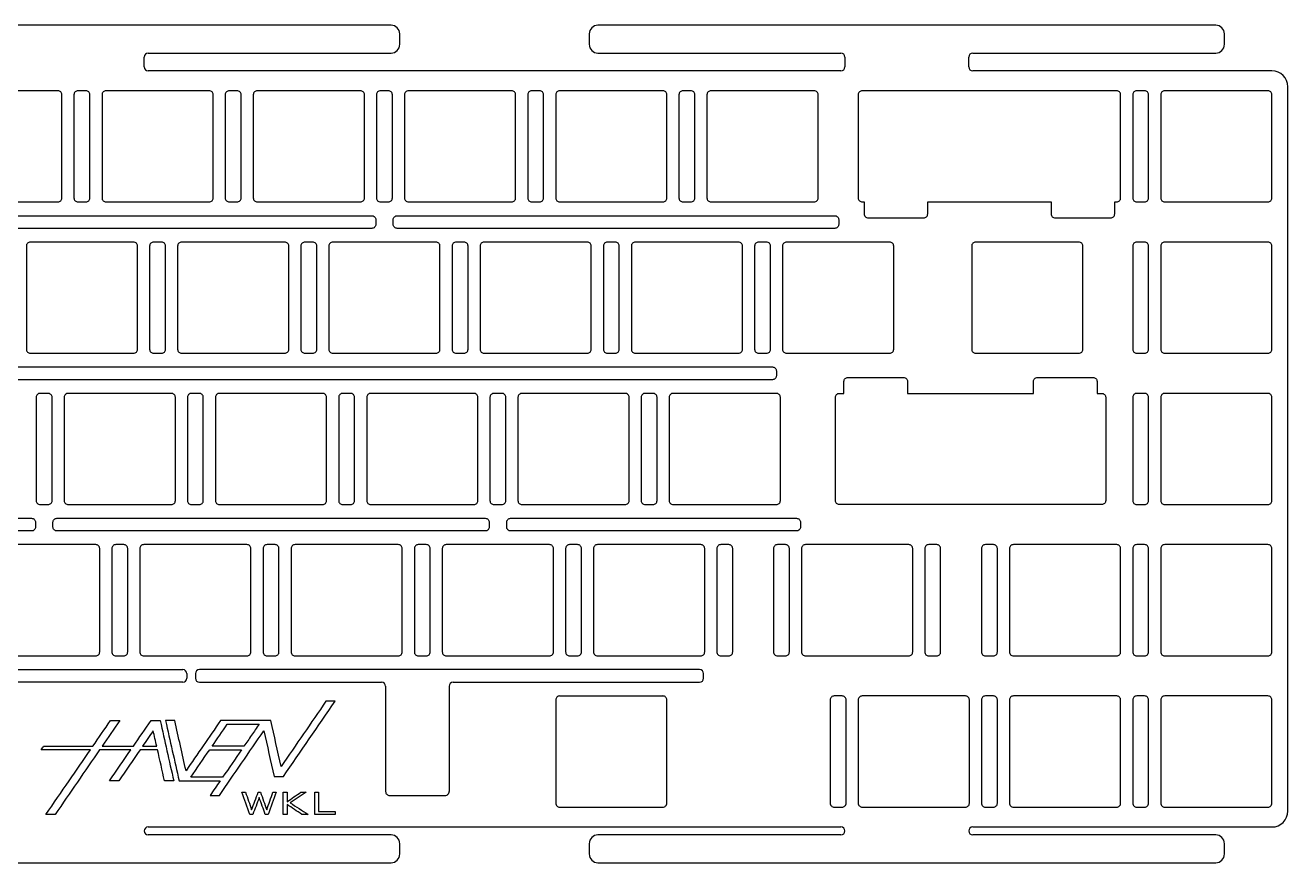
# Model space of a CAD drawing. Header units: millimetres. Extents: x 12638 to 12941, y -758 to -653.
# Drawn here: x 12782.5 to 12941.5, y -758 to -652.6 of the extents above; entities that cross this region are included whole.
import ezdxf

# ---------------------------------------------------------------- set-up
doc = ezdxf.new("R2010")
doc.units = ezdxf.units.MM
doc.layers.add('Default', color=7, linetype='Continuous', true_color=0x000000)
doc.layers.add('Make2D$可见线$曲线', color=7, linetype='Continuous', true_color=0x000000)

msp = doc.modelspace()

# ---------------------------------------------------------------- linework, layer by layer
at = {"layer": 'Default'}
for p, q in [((12828.55, -652.55), (12750.75, -652.55)), ((12932.41, -652.55), (12854.61, -652.55)), ((12829.65, -653.95), (12829.65, -653.65)), ((12829.65, -654.95), (12829.65, -653.95)), ((12853.51, -653.65), (12853.51, -654.95)), ((12933.51, -653.95), (12933.51, -653.65)), ((12933.51, -654.95), (12933.51, -653.95)), ((12797.45, -657.8), (12797.45, -656.55)), ((12797.95, -656.05), (12818.55, -656.05)), ((12818.55, -656.05), (12828.55, -656.05)), ((12854.61, -656.05), (12864.61, -656.05)), ((12864.61, -656.05), (12885.21, -656.05)), ((12885.71, -656.55), (12885.71, -657.8)), ((12901.31, -657.8), (12901.31, -656.55)), ((12901.81, -656.05), (12922.41, -656.05)), ((12922.41, -656.05), (12932.41, -656.05)), ((12885.21, -658.3), (12797.95, -658.3)), ((12939.49, -658.3), (12901.81, -658.3)), ((12939.49, -658.3), (12939.49, -658.3)), ((12786.59, -660.8), (12773.59, -660.8)), ((12787.09, -674.3), (12787.09, -661.3)), ((12792.14, -661.3), (12792.14, -674.3)), ((12805.64, -660.8), (12792.64, -660.8)), ((12806.14, -674.3), (12806.14, -661.3)), ((12811.19, -661.3), (12811.19, -674.3)), ((12824.69, -660.8), (12811.69, -660.8)), ((12825.19, -674.3), (12825.19, -661.3)), ((12830.24, -661.3), (12830.24, -674.3)), ((12843.74, -660.8), (12830.74, -660.8)), ((12844.24, -674.3), (12844.24, -661.3)), ((12849.29, -661.3), (12849.29, -674.3)), ((12862.79, -660.8), (12849.79, -660.8)), ((12863.29, -674.3), (12863.29, -661.3)), ((12868.34, -661.3), (12868.34, -674.3)), ((12881.84, -660.8), (12868.84, -660.8)), ((12882.34, -674.3), (12882.34, -661.3)), ((12887.39, -661.3), (12887.39, -674.3)), ((12919.94, -660.8), (12887.89, -660.8)), ((12920.44, -674.3), (12920.44, -661.3)), ((12925.49, -661.3), (12925.49, -674.3)), ((12938.99, -660.8), (12925.99, -660.8)), ((12939.49, -674.3), (12939.49, -661.3)), ((12941.49, -751.5), (12941.49, -660.3)), ((12773.59, -674.8), (12786.59, -674.8)), ((12792.64, -674.8), (12805.64, -674.8)), ((12811.69, -674.8), (12824.69, -674.8)), ((12830.74, -674.8), (12843.74, -674.8)), ((12849.79, -674.8), (12862.79, -674.8)), ((12868.84, -674.8), (12881.84, -674.8)), ((12925.99, -674.8), (12938.99, -674.8)), ((12888.64, -676.8), (12895.64, -676.8)), ((12912.19, -676.8), (12919.19, -676.8)), ((12782.61, -680.35), (12782.61, -693.35)), ((12796.11, -679.85), (12783.11, -679.85)), ((12796.61, -693.35), (12796.61, -680.35)), ((12801.66, -680.35), (12801.66, -693.35)), ((12815.16, -679.85), (12802.16, -679.85)), ((12815.66, -693.35), (12815.66, -680.35)), ((12820.71, -680.35), (12820.71, -693.35)), ((12834.21, -679.85), (12821.21, -679.85)), ((12834.71, -693.35), (12834.71, -680.35)), ((12839.76, -680.35), (12839.76, -693.35)), ((12853.26, -679.85), (12840.26, -679.85)), ((12853.76, -693.35), (12853.76, -680.35)), ((12858.81, -680.35), (12858.81, -693.35)), ((12872.31, -679.85), (12859.31, -679.85)), ((12872.81, -693.35), (12872.81, -680.35)), ((12877.86, -680.35), (12877.86, -693.35)), ((12891.36, -679.85), (12878.36, -679.85)), ((12891.86, -693.35), (12891.86, -680.35)), ((12901.68, -680.35), (12901.68, -693.35)), ((12915.18, -679.85), (12902.18, -679.85)), ((12915.68, -693.35), (12915.68, -680.35)), ((12925.49, -680.35), (12925.49, -693.35)), ((12938.99, -679.85), (12925.99, -679.85)), ((12939.49, -693.35), (12939.49, -680.35)), ((12783.11, -693.85), (12796.11, -693.85)), ((12802.16, -693.85), (12815.16, -693.85)), ((12821.21, -693.85), (12834.21, -693.85)), ((12840.26, -693.85), (12853.26, -693.85)), ((12859.31, -693.85), (12872.31, -693.85)), ((12878.36, -693.85), (12891.36, -693.85)), ((12902.18, -693.85), (12915.18, -693.85)), ((12925.99, -693.85), (12938.99, -693.85)), ((12886.09, -696.9), (12893.09, -696.9)), ((12909.97, -696.9), (12916.97, -696.9)), ((12787.38, -699.4), (12787.38, -712.4)), ((12800.88, -698.9), (12787.88, -698.9)), ((12801.38, -712.4), (12801.38, -699.4)), ((12806.43, -699.4), (12806.43, -712.4)), ((12819.93, -698.9), (12806.93, -698.9)), ((12820.43, -712.4), (12820.43, -699.4)), ((12825.48, -699.4), (12825.48, -712.4)), ((12838.98, -698.9), (12825.98, -698.9)), ((12839.48, -712.4), (12839.48, -699.4)), ((12844.53, -699.4), (12844.53, -712.4)), ((12858.03, -698.9), (12845.03, -698.9)), ((12858.53, -712.4), (12858.53, -699.4)), ((12863.58, -699.4), (12863.58, -712.4)), ((12877.08, -698.9), (12864.08, -698.9)), ((12877.58, -712.4), (12877.58, -699.4)), ((12884.51, -712.4), (12884.51, -699.4)), ((12918.56, -699.4), (12918.56, -712.4)), ((12925.49, -699.4), (12925.49, -712.4)), ((12938.99, -698.9), (12925.99, -698.9)), ((12939.49, -712.4), (12939.49, -699.4)), ((12787.88, -712.9), (12800.88, -712.9)), ((12806.93, -712.9), (12819.93, -712.9)), ((12825.98, -712.9), (12838.98, -712.9)), ((12845.03, -712.9), (12858.03, -712.9)), ((12864.08, -712.9), (12877.08, -712.9)), ((12918.06, -712.9), (12885.01, -712.9)), ((12925.99, -712.9), (12938.99, -712.9)), ((12791.35, -717.95), (12778.35, -717.95)), ((12791.85, -731.45), (12791.85, -718.45)), ((12796.9, -718.45), (12796.9, -731.45)), ((12810.4, -717.95), (12797.4, -717.95)), ((12810.9, -731.45), (12810.9, -718.45)), ((12815.95, -718.45), (12815.95, -731.45)), ((12829.45, -717.95), (12816.45, -717.95)), ((12829.95, -731.45), (12829.95, -718.45)), ((12835, -718.45), (12835, -731.45)), ((12848.5, -717.95), (12835.5, -717.95)), ((12849, -731.45), (12849, -718.45)), ((12854.05, -718.45), (12854.05, -731.45)), ((12867.55, -717.95), (12854.55, -717.95)), ((12868.05, -731.45), (12868.05, -718.45)), ((12880.25, -718.45), (12880.25, -731.45)), ((12893.75, -717.95), (12880.75, -717.95)), ((12894.25, -731.45), (12894.25, -718.45)), ((12906.44, -718.45), (12906.44, -731.45)), ((12919.94, -717.95), (12906.94, -717.95)), ((12920.44, -731.45), (12920.44, -718.45)), ((12925.49, -718.45), (12925.49, -731.45)), ((12938.99, -717.95), (12925.99, -717.95)), ((12939.49, -731.45), (12939.49, -718.45)), ((12778.35, -731.95), (12791.35, -731.95)), ((12797.4, -731.95), (12810.4, -731.95)), ((12816.45, -731.95), (12829.45, -731.95)), ((12835.5, -731.95), (12848.5, -731.95)), ((12854.55, -731.95), (12867.55, -731.95)), ((12880.75, -731.95), (12893.75, -731.95)), ((12906.94, -731.95), (12919.94, -731.95)), ((12925.99, -731.95), (12938.99, -731.95)), ((12737.74, -733.68), (12802.32, -733.68)), ((12802.82, -734.18), (12802.82, -734.78)), ((12803.9, -734.18), (12803.9, -734.78)), ((12867.41, -733.68), (12804.4, -733.68)), ((12867.91, -734.78), (12867.91, -734.18)), ((12802.32, -735.28), (12737.74, -735.28)), ((12804.4, -735.28), (12827.36, -735.28)), ((12827.86, -735.78), (12827.86, -749.03)), ((12835.86, -735.78), (12835.86, -749.03)), ((12836.36, -735.28), (12867.41, -735.28)), ((12849.29, -737.5), (12849.29, -750.5)), ((12863.28, -750.5), (12863.28, -737.5)), ((12887.39, -737.5), (12887.39, -750.5)), ((12900.89, -737), (12887.89, -737)), ((12901.39, -750.5), (12901.39, -737.5)), ((12906.44, -737.5), (12906.44, -750.5)), ((12919.94, -737), (12906.94, -737)), ((12920.44, -750.5), (12920.44, -737.5)), ((12925.49, -737.5), (12925.49, -750.5)), ((12938.99, -737), (12925.99, -737)), ((12939.49, -750.5), (12939.49, -737.5)), ((12828.36, -749.53), (12835.36, -749.53)), ((12887.89, -751), (12900.89, -751)), ((12906.94, -751), (12919.94, -751)), ((12925.99, -751), (12938.99, -751)), ((12941.49, -751.5), (12941.49, -751.5)), ((12797.95, -753.5), (12885.21, -753.5)), ((12901.81, -753.5), (12939.49, -753.5)), ((12828.55, -754.5), (12797.95, -754.5)), ((12885.21, -754.5), (12854.61, -754.5)), ((12932.41, -754.5), (12901.81, -754.5)), ((12829.65, -756.9), (12829.65, -755.6)), ((12853.51, -755.6), (12853.51, -756.9)), ((12933.51, -756.9), (12933.51, -755.6)), ((12750.75, -758), (12828.55, -758)), ((12854.61, -758), (12932.41, -758))]:
    msp.add_line(p, q, dxfattribs=at)
for points in [[(12787.09, -661.3), (12787.09, -661.3, 0.414214), (12786.59, -660.8)], [(12792.64, -660.8), (12792.64, -660.8, 0.414214), (12792.14, -661.3)], [(12806.14, -661.3), (12806.14, -661.3, 0.414214), (12805.64, -660.8)], [(12811.69, -660.8), (12811.69, -660.8, 0.414214), (12811.19, -661.3)], [(12825.19, -661.3), (12825.19, -661.3, 0.414214), (12824.69, -660.8)], [(12830.74, -660.8), (12830.74, -660.8, 0.414214), (12830.24, -661.3)], [(12844.24, -661.3), (12844.24, -661.3, 0.414214), (12843.74, -660.8)], [(12849.79, -660.8), (12849.79, -660.8, 0.414214), (12849.29, -661.3)], [(12863.29, -661.3), (12863.29, -661.3, 0.414214), (12862.79, -660.8)], [(12868.84, -660.8), (12868.84, -660.8, 0.414214), (12868.34, -661.3)], [(12882.34, -661.3), (12882.34, -661.3, 0.414214), (12881.84, -660.8)], [(12887.89, -660.8), (12887.89, -660.8, 0.414214), (12887.39, -661.3)], [(12920.44, -661.3), (12920.44, -661.3, 0.414214), (12919.94, -660.8)], [(12925.99, -660.8), (12925.99, -660.8, 0.414214), (12925.49, -661.3)], [(12939.49, -661.3), (12939.49, -661.3, 0.414214), (12938.99, -660.8)], [(12786.59, -674.8), (12786.59, -674.8, 0.414214), (12787.09, -674.3)], [(12792.14, -674.3), (12792.14, -674.3, 0.414214), (12792.64, -674.8)], [(12805.64, -674.8), (12805.64, -674.8, 0.414214), (12806.14, -674.3)], [(12811.19, -674.3), (12811.19, -674.3, 0.414214), (12811.69, -674.8)], [(12824.69, -674.8), (12824.69, -674.8, 0.414214), (12825.19, -674.3)], [(12830.24, -674.3), (12830.24, -674.3, 0.414214), (12830.74, -674.8)], [(12843.74, -674.8), (12843.74, -674.8, 0.414214), (12844.24, -674.3)], [(12849.29, -674.3), (12849.29, -674.3, 0.414214), (12849.79, -674.8)], [(12862.79, -674.8), (12862.79, -674.8, 0.414214), (12863.29, -674.3)], [(12868.34, -674.3), (12868.34, -674.3, 0.414214), (12868.84, -674.8)], [(12881.84, -674.8), (12881.84, -674.8, 0.414214), (12882.34, -674.3)], [(12887.39, -674.3), (12887.39, -674.3, 0.414214), (12887.89, -674.8)], [(12919.94, -674.8), (12919.94, -674.8, 0.414214), (12920.44, -674.3)], [(12925.49, -674.3), (12925.49, -674.3, 0.414214), (12925.99, -674.8)], [(12938.99, -674.8), (12938.99, -674.8, 0.414214), (12939.49, -674.3)], [(12888.14, -676.3), (12888.14, -676.3, 0.414214), (12888.64, -676.8)], [(12895.64, -676.8), (12895.64, -676.8, 0.414214), (12896.14, -676.3)], [(12911.69, -676.3), (12911.69, -676.3, 0.414214), (12912.19, -676.8)], [(12919.19, -676.8), (12919.19, -676.8, 0.414214), (12919.69, -676.3)], [(12783.11, -679.85), (12783.11, -679.85, 0.414214), (12782.61, -680.35)], [(12796.61, -680.35), (12796.61, -680.35, 0.414214), (12796.11, -679.85)], [(12802.16, -679.85), (12802.16, -679.85, 0.414214), (12801.66, -680.35)], [(12815.66, -680.35), (12815.66, -680.35, 0.414214), (12815.16, -679.85)], [(12821.21, -679.85), (12821.21, -679.85, 0.414214), (12820.71, -680.35)], [(12834.71, -680.35), (12834.71, -680.35, 0.414214), (12834.21, -679.85)], [(12840.26, -679.85), (12840.26, -679.85, 0.414214), (12839.76, -680.35)], [(12853.76, -680.35), (12853.76, -680.35, 0.414214), (12853.26, -679.85)], [(12859.31, -679.85), (12859.31, -679.85, 0.414214), (12858.81, -680.35)], [(12872.81, -680.35), (12872.81, -680.35, 0.414214), (12872.31, -679.85)], [(12878.36, -679.85), (12878.36, -679.85, 0.414214), (12877.86, -680.35)], [(12891.86, -680.35), (12891.86, -680.35, 0.414214), (12891.36, -679.85)], [(12902.18, -679.85), (12902.18, -679.85, 0.414214), (12901.68, -680.35)], [(12915.68, -680.35), (12915.68, -680.35, 0.414214), (12915.18, -679.85)], [(12925.99, -679.85), (12925.99, -679.85, 0.414214), (12925.49, -680.35)], [(12939.49, -680.35), (12939.49, -680.35, 0.414214), (12938.99, -679.85)], [(12782.61, -693.35), (12782.61, -693.35, 0.414214), (12783.11, -693.85)], [(12796.11, -693.85), (12796.11, -693.85, 0.414214), (12796.61, -693.35)], [(12801.66, -693.35), (12801.66, -693.35, 0.414214), (12802.16, -693.85)], [(12815.16, -693.85), (12815.16, -693.85, 0.414214), (12815.66, -693.35)], [(12820.71, -693.35), (12820.71, -693.35, 0.414214), (12821.21, -693.85)], [(12834.21, -693.85), (12834.21, -693.85, 0.414214), (12834.71, -693.35)], [(12839.76, -693.35), (12839.76, -693.35, 0.414214), (12840.26, -693.85)], [(12853.26, -693.85), (12853.26, -693.85, 0.414214), (12853.76, -693.35)], [(12858.81, -693.35), (12858.81, -693.35, 0.414214), (12859.31, -693.85)], [(12872.31, -693.85), (12872.31, -693.85, 0.414214), (12872.81, -693.35)], [(12877.86, -693.35), (12877.86, -693.35, 0.414214), (12878.36, -693.85)], [(12891.36, -693.85), (12891.36, -693.85, 0.414214), (12891.86, -693.35)], [(12901.68, -693.35), (12901.68, -693.35, 0.414214), (12902.18, -693.85)], [(12915.18, -693.85), (12915.18, -693.85, 0.414214), (12915.68, -693.35)], [(12925.49, -693.35), (12925.49, -693.35, 0.414214), (12925.99, -693.85)], [(12938.99, -693.85), (12938.99, -693.85, 0.414214), (12939.49, -693.35)], [(12885.59, -697.4), (12885.59, -697.4, -0.414214), (12886.09, -696.9)], [(12893.09, -696.9), (12893.09, -696.9, -0.414214), (12893.59, -697.4)], [(12909.47, -697.4), (12909.47, -697.4, -0.414214), (12909.97, -696.9)], [(12916.97, -696.9), (12916.97, -696.9, -0.414214), (12917.47, -697.4)], [(12787.88, -698.9), (12787.88, -698.9, 0.414214), (12787.38, -699.4)], [(12801.38, -699.4), (12801.38, -699.4, 0.414214), (12800.88, -698.9)], [(12806.93, -698.9), (12806.93, -698.9, 0.414214), (12806.43, -699.4)], [(12820.43, -699.4), (12820.43, -699.4, 0.414214), (12819.93, -698.9)], [(12825.98, -698.9), (12825.98, -698.9, 0.414214), (12825.48, -699.4)], [(12839.48, -699.4), (12839.48, -699.4, 0.414214), (12838.98, -698.9)], [(12845.03, -698.9), (12845.03, -698.9, 0.414214), (12844.53, -699.4)], [(12858.53, -699.4), (12858.53, -699.4, 0.414214), (12858.03, -698.9)], [(12864.08, -698.9), (12864.08, -698.9, 0.414214), (12863.58, -699.4)], [(12877.58, -699.4), (12877.58, -699.4, 0.414214), (12877.08, -698.9)], [(12884.51, -699.4), (12884.51, -699.4, -0.414214), (12885.01, -698.9)], [(12918.06, -698.9), (12918.06, -698.9, -0.414214), (12918.56, -699.4)], [(12925.99, -698.9), (12925.99, -698.9, 0.414214), (12925.49, -699.4)], [(12939.49, -699.4), (12939.49, -699.4, 0.414214), (12938.99, -698.9)], [(12787.38, -712.4), (12787.38, -712.4, 0.414214), (12787.88, -712.9)], [(12800.88, -712.9), (12800.88, -712.9, 0.414214), (12801.38, -712.4)], [(12806.43, -712.4), (12806.43, -712.4, 0.414214), (12806.93, -712.9)], [(12819.93, -712.9), (12819.93, -712.9, 0.414214), (12820.43, -712.4)], [(12825.48, -712.4), (12825.48, -712.4, 0.414214), (12825.98, -712.9)], [(12838.98, -712.9), (12838.98, -712.9, 0.414214), (12839.48, -712.4)], [(12844.53, -712.4), (12844.53, -712.4, 0.414214), (12845.03, -712.9)], [(12858.03, -712.9), (12858.03, -712.9, 0.414214), (12858.53, -712.4)], [(12863.58, -712.4), (12863.58, -712.4, 0.414214), (12864.08, -712.9)], [(12877.08, -712.9), (12877.08, -712.9, 0.414214), (12877.58, -712.4)], [(12885.01, -712.9), (12885.01, -712.9, -0.414214), (12884.51, -712.4)], [(12918.56, -712.4), (12918.56, -712.4, -0.414214), (12918.06, -712.9)], [(12925.49, -712.4), (12925.49, -712.4, 0.414214), (12925.99, -712.9)], [(12938.99, -712.9), (12938.99, -712.9, 0.414214), (12939.49, -712.4)], [(12791.85, -718.45), (12791.85, -718.45, 0.414214), (12791.35, -717.95)], [(12797.4, -717.95), (12797.4, -717.95, 0.414214), (12796.9, -718.45)], [(12810.9, -718.45), (12810.9, -718.45, 0.414214), (12810.4, -717.95)], [(12816.45, -717.95), (12816.45, -717.95, 0.414214), (12815.95, -718.45)], [(12829.95, -718.45), (12829.95, -718.45, 0.414214), (12829.45, -717.95)], [(12835.5, -717.95), (12835.5, -717.95, 0.414214), (12835, -718.45)], [(12849, -718.45), (12849, -718.45, 0.414214), (12848.5, -717.95)], [(12854.55, -717.95), (12854.55, -717.95, 0.414214), (12854.05, -718.45)], [(12868.05, -718.45), (12868.05, -718.45, 0.414214), (12867.55, -717.95)], [(12880.75, -717.95), (12880.75, -717.95, 0.414214), (12880.25, -718.45)], [(12894.25, -718.45), (12894.25, -718.45, 0.414214), (12893.75, -717.95)], [(12906.94, -717.95), (12906.94, -717.95, 0.414214), (12906.44, -718.45)], [(12920.44, -718.45), (12920.44, -718.45, 0.414214), (12919.94, -717.95)], [(12925.99, -717.95), (12925.99, -717.95, 0.414214), (12925.49, -718.45)], [(12939.49, -718.45), (12939.49, -718.45, 0.414214), (12938.99, -717.95)], [(12791.35, -731.95), (12791.35, -731.95, 0.414214), (12791.85, -731.45)], [(12796.9, -731.45), (12796.9, -731.45, 0.414214), (12797.4, -731.95)], [(12810.4, -731.95), (12810.4, -731.95, 0.414214), (12810.9, -731.45)], [(12815.95, -731.45), (12815.95, -731.45, 0.414214), (12816.45, -731.95)], [(12829.45, -731.95), (12829.45, -731.95, 0.414214), (12829.95, -731.45)], [(12835, -731.45), (12835, -731.45, 0.414214), (12835.5, -731.95)], [(12848.5, -731.95), (12848.5, -731.95, 0.414214), (12849, -731.45)], [(12854.05, -731.45), (12854.05, -731.45, 0.414214), (12854.55, -731.95)], [(12867.55, -731.95), (12867.55, -731.95, 0.414214), (12868.05, -731.45)], [(12880.25, -731.45), (12880.25, -731.45, 0.414214), (12880.75, -731.95)], [(12893.75, -731.95), (12893.75, -731.95, 0.414214), (12894.25, -731.45)], [(12906.44, -731.45), (12906.44, -731.45, 0.414214), (12906.94, -731.95)], [(12919.94, -731.95), (12919.94, -731.95, 0.414214), (12920.44, -731.45)], [(12925.49, -731.45), (12925.49, -731.45, 0.414214), (12925.99, -731.95)], [(12938.99, -731.95), (12938.99, -731.95, 0.414214), (12939.49, -731.45)], [(12849.79, -737), (12849.79, -737, 0.414214), (12849.29, -737.5)], [(12863.28, -737.5), (12863.28, -737.5, 0.414214), (12862.78, -737)], [(12887.89, -737), (12887.89, -737, 0.414214), (12887.39, -737.5)], [(12901.39, -737.5), (12901.39, -737.5, 0.414214), (12900.89, -737)], [(12906.94, -737), (12906.94, -737, 0.414214), (12906.44, -737.5)], [(12920.44, -737.5), (12920.44, -737.5, 0.414214), (12919.94, -737)], [(12925.99, -737), (12925.99, -737, 0.414214), (12925.49, -737.5)], [(12939.49, -737.5), (12939.49, -737.5, 0.414214), (12938.99, -737)], [(12827.86, -749.03), (12827.86, -749.03, 0.414214), (12828.36, -749.53)], [(12835.36, -749.53), (12835.36, -749.53, 0.414214), (12835.86, -749.03)], [(12849.29, -750.5), (12849.29, -750.5, 0.414214), (12849.79, -751)], [(12862.78, -751), (12862.78, -751, 0.414214), (12863.28, -750.5)], [(12887.39, -750.5), (12887.39, -750.5, 0.414214), (12887.89, -751)], [(12900.89, -751), (12900.89, -751, 0.414214), (12901.39, -750.5)], [(12906.44, -750.5), (12906.44, -750.5, 0.414214), (12906.94, -751)], [(12919.94, -751), (12919.94, -751, 0.414214), (12920.44, -750.5)], [(12925.49, -750.5), (12925.49, -750.5, 0.414214), (12925.99, -751)], [(12938.99, -751), (12938.99, -751, 0.414214), (12939.49, -750.5)]]:
    msp.add_lwpolyline(points, format="xyb", dxfattribs=at)
for points in [[(12788.61, -661.3), (12788.61, -674.3, 0.414214), (12789.11, -674.8), (12790.11, -674.8, 0.414214), (12790.61, -674.3), (12790.61, -661.3, 0.414214), (12790.11, -660.8), (12789.11, -660.8, 0.414214)], [(12807.66, -661.3), (12807.66, -674.3, 0.414214), (12808.16, -674.8), (12809.16, -674.8, 0.414214), (12809.66, -674.3), (12809.66, -661.3, 0.414214), (12809.16, -660.8), (12808.16, -660.8, 0.414214)], [(12826.71, -661.3), (12826.71, -674.3, 0.414214), (12827.21, -674.8), (12828.21, -674.8, 0.414214), (12828.71, -674.3), (12828.71, -661.3, 0.414214), (12828.21, -660.8), (12827.21, -660.8, 0.414214)], [(12845.76, -661.3), (12845.76, -674.3, 0.414214), (12846.26, -674.8), (12847.26, -674.8, 0.414214), (12847.76, -674.3), (12847.76, -661.3, 0.414214), (12847.26, -660.8), (12846.26, -660.8, 0.414214)], [(12864.81, -661.3), (12864.81, -674.3, 0.414214), (12865.31, -674.8), (12866.31, -674.8, 0.414214), (12866.81, -674.3), (12866.81, -661.3, 0.414214), (12866.31, -660.8), (12865.31, -660.8, 0.414214)], [(12921.96, -661.3), (12921.96, -674.3, 0.414214), (12922.46, -674.8), (12923.46, -674.8, 0.414214), (12923.96, -674.3), (12923.96, -661.3, 0.414214), (12923.46, -660.8), (12922.46, -660.8, 0.414214)], [(12826.12, -678.13), (12772.17, -678.13, -0.414214), (12771.67, -677.63), (12771.67, -677.03, -0.414214), (12772.17, -676.53), (12826.12, -676.53, -0.414214), (12826.62, -677.03), (12826.62, -677.63, -0.414214)], [(12884.43, -678.13), (12829.32, -678.13, -0.414214), (12828.82, -677.63), (12828.82, -677.03, -0.414214), (12829.32, -676.53), (12884.43, -676.53, -0.414214), (12884.93, -677.03), (12884.93, -677.63, -0.414214)], [(12798.14, -680.35), (12798.14, -693.35, 0.414214), (12798.64, -693.85), (12799.64, -693.85, 0.414214), (12800.14, -693.35), (12800.14, -680.35, 0.414214), (12799.64, -679.85), (12798.64, -679.85, 0.414214)], [(12817.19, -680.35), (12817.19, -693.35, 0.414214), (12817.69, -693.85), (12818.69, -693.85, 0.414214), (12819.19, -693.35), (12819.19, -680.35, 0.414214), (12818.69, -679.85), (12817.69, -679.85, 0.414214)], [(12836.24, -680.35), (12836.24, -693.35, 0.414214), (12836.74, -693.85), (12837.74, -693.85, 0.414214), (12838.24, -693.35), (12838.24, -680.35, 0.414214), (12837.74, -679.85), (12836.74, -679.85, 0.414214)], [(12855.29, -680.35), (12855.29, -693.35, 0.414214), (12855.79, -693.85), (12856.79, -693.85, 0.414214), (12857.29, -693.35), (12857.29, -680.35, 0.414214), (12856.79, -679.85), (12855.79, -679.85, 0.414214)], [(12874.34, -680.35), (12874.34, -693.35, 0.414214), (12874.84, -693.85), (12875.84, -693.85, 0.414214), (12876.34, -693.35), (12876.34, -680.35, 0.414214), (12875.84, -679.85), (12874.84, -679.85, 0.414214)], [(12921.96, -680.35), (12921.96, -693.35, 0.414214), (12922.46, -693.85), (12923.46, -693.85, 0.414214), (12923.96, -693.35), (12923.96, -680.35, 0.414214), (12923.46, -679.85), (12922.46, -679.85, 0.414214)], [(12876.58, -697.18), (12669.31, -697.18, -0.414214), (12668.81, -696.68), (12668.81, -696.08, -0.414214), (12669.31, -695.58), (12876.58, -695.58, -0.414214), (12877.08, -696.08), (12877.08, -696.68, -0.414214)], [(12783.85, -699.4), (12783.85, -712.4, 0.414214), (12784.35, -712.9), (12785.35, -712.9, 0.414214), (12785.85, -712.4), (12785.85, -699.4, 0.414214), (12785.35, -698.9), (12784.35, -698.9, 0.414214)], [(12802.9, -699.4), (12802.9, -712.4, 0.414214), (12803.4, -712.9), (12804.4, -712.9, 0.414214), (12804.9, -712.4), (12804.9, -699.4, 0.414214), (12804.4, -698.9), (12803.4, -698.9, 0.414214)], [(12821.95, -699.4), (12821.95, -712.4, 0.414214), (12822.45, -712.9), (12823.45, -712.9, 0.414214), (12823.95, -712.4), (12823.95, -699.4, 0.414214), (12823.45, -698.9), (12822.45, -698.9, 0.414214)], [(12841, -699.4), (12841, -712.4, 0.414214), (12841.5, -712.9), (12842.5, -712.9, 0.414214), (12843, -712.4), (12843, -699.4, 0.414214), (12842.5, -698.9), (12841.5, -698.9, 0.414214)], [(12860.05, -699.4), (12860.05, -712.4, 0.414214), (12860.55, -712.9), (12861.55, -712.9, 0.414214), (12862.05, -712.4), (12862.05, -699.4, 0.414214), (12861.55, -698.9), (12860.55, -698.9, 0.414214)], [(12921.96, -699.4), (12921.96, -712.4, 0.414214), (12922.46, -712.9), (12923.46, -712.9, 0.414214), (12923.96, -712.4), (12923.96, -699.4, 0.414214), (12923.46, -698.9), (12922.46, -698.9, 0.414214)], [(12783.26, -716.23), (12729.31, -716.23, -0.414214), (12728.81, -715.73), (12728.81, -715.13, -0.414214), (12729.31, -714.63), (12783.26, -714.63, -0.414214), (12783.76, -715.13), (12783.76, -715.73, -0.414214)], [(12840.41, -716.23), (12786.46, -716.23, -0.414214), (12785.96, -715.73), (12785.96, -715.13, -0.414214), (12786.46, -714.63), (12840.41, -714.63, -0.414214), (12840.91, -715.13), (12840.91, -715.73, -0.414214)], [(12879.61, -716.23), (12843.61, -716.23, -0.414214), (12843.11, -715.73), (12843.11, -715.13, -0.414214), (12843.61, -714.63), (12879.61, -714.63, -0.414214), (12880.11, -715.13), (12880.11, -715.73, -0.414214)], [(12793.38, -718.45), (12793.38, -731.45, 0.414214), (12793.88, -731.95), (12794.88, -731.95, 0.414214), (12795.38, -731.45), (12795.38, -718.45, 0.414214), (12794.88, -717.95), (12793.88, -717.95, 0.414214)], [(12812.43, -718.45), (12812.43, -731.45, 0.414214), (12812.93, -731.95), (12813.93, -731.95, 0.414214), (12814.43, -731.45), (12814.43, -718.45, 0.414214), (12813.93, -717.95), (12812.93, -717.95, 0.414214)], [(12831.48, -718.45), (12831.48, -731.45, 0.414214), (12831.98, -731.95), (12832.98, -731.95, 0.414214), (12833.48, -731.45), (12833.48, -718.45, 0.414214), (12832.98, -717.95), (12831.98, -717.95, 0.414214)], [(12850.53, -718.45), (12850.53, -731.45, 0.414214), (12851.03, -731.95), (12852.03, -731.95, 0.414214), (12852.53, -731.45), (12852.53, -718.45, 0.414214), (12852.03, -717.95), (12851.03, -717.95, 0.414214)], [(12869.58, -718.45), (12869.58, -731.45, 0.414214), (12870.08, -731.95), (12871.08, -731.95, 0.414214), (12871.58, -731.45), (12871.58, -718.45, 0.414214), (12871.08, -717.95), (12870.08, -717.95, 0.414214)], [(12876.72, -718.45), (12876.72, -731.45, 0.414214), (12877.22, -731.95), (12878.22, -731.95, 0.414214), (12878.72, -731.45), (12878.72, -718.45, 0.414214), (12878.22, -717.95), (12877.22, -717.95, 0.414214)], [(12895.77, -718.45), (12895.77, -731.45, 0.414214), (12896.27, -731.95), (12897.27, -731.95, 0.414214), (12897.77, -731.45), (12897.77, -718.45, 0.414214), (12897.27, -717.95), (12896.27, -717.95, 0.414214)], [(12902.91, -718.45), (12902.91, -731.45, 0.414214), (12903.41, -731.95), (12904.41, -731.95, 0.414214), (12904.91, -731.45), (12904.91, -718.45, 0.414214), (12904.41, -717.95), (12903.41, -717.95, 0.414214)], [(12921.96, -718.45), (12921.96, -731.45, 0.414214), (12922.46, -731.95), (12923.46, -731.95, 0.414214), (12923.96, -731.45), (12923.96, -718.45, 0.414214), (12923.46, -717.95), (12922.46, -717.95, 0.414214)], [(12883.86, -737.5), (12883.86, -750.5, 0.414214), (12884.36, -751), (12885.36, -751, 0.414214), (12885.86, -750.5), (12885.86, -737.5, 0.414214), (12885.36, -737), (12884.36, -737, 0.414214)], [(12902.91, -737.5), (12902.91, -750.5, 0.414214), (12903.41, -751), (12904.41, -751, 0.414214), (12904.91, -750.5), (12904.91, -737.5, 0.414214), (12904.41, -737), (12903.41, -737, 0.414214)], [(12921.96, -737.5), (12921.96, -750.5, 0.414214), (12922.46, -751), (12923.46, -751, 0.414214), (12923.96, -750.5), (12923.96, -737.5, 0.414214), (12923.46, -737), (12922.46, -737, 0.414214)]]:
    msp.add_lwpolyline(points, format="xyb", close=True, dxfattribs=at)
for points in [[(12887.89, -674.8), (12888.14, -674.8), (12888.14, -676.3)], [(12896.14, -676.3), (12896.14, -674.8), (12911.69, -674.8), (12911.69, -676.3)], [(12919.69, -676.3), (12919.69, -674.8), (12919.94, -674.8)], [(12885.01, -698.9), (12885.59, -698.9), (12885.59, -697.4)], [(12893.59, -697.4), (12893.59, -698.9), (12909.47, -698.9), (12909.47, -697.4)], [(12917.47, -697.4), (12917.47, -698.9), (12918.06, -698.9)], [(12849.79, -737), (12862.78, -737)], [(12849.79, -751), (12862.78, -751)]]:
    msp.add_lwpolyline(points, dxfattribs=at)
for centre, radius, start, end in [((12828.55, -653.65), 1.1, 360, 90), ((12854.61, -653.65), 1.1, 90, 180), ((12932.41, -653.65), 1.1, 360, 90), ((12828.55, -654.95), 1.1, 270, 360), ((12854.61, -654.95), 1.1, 180, 270), ((12932.41, -654.95), 1.1, 270, 360), ((12797.95, -656.55), 0.5, 90, 180), ((12885.21, -656.55), 0.5, 0, 90), ((12901.81, -656.55), 0.5, 90, 180), ((12797.95, -657.8), 0.5, 180, 270), ((12885.21, -657.8), 0.5, 270, 360), ((12901.81, -657.8), 0.5, 180, 270), ((12939.49, -660.3), 2, 360, 90), ((12802.32, -734.18), 0.5, 0, 90), ((12804.4, -734.18), 0.5, 90, 180), ((12867.41, -734.18), 0.5, 0, 90), ((12802.32, -734.78), 0.5, 270, 0), ((12804.4, -734.78), 0.5, 180, 270), ((12827.36, -735.78), 0.5, 0, 90), ((12836.36, -735.78), 0.5, 90, 180), ((12867.41, -734.78), 0.5, 270, 0), ((12939.49, -751.5), 2, 270, 0), ((12797.95, -754), 0.5, 90, 180), ((12885.21, -754), 0.5, 0, 90), ((12901.81, -754), 0.5, 90, 180), ((12797.95, -754), 0.5, 180, 270), ((12828.55, -755.6), 1.1, 0, 90), ((12854.61, -755.6), 1.1, 90, 180), ((12885.21, -754), 0.5, 270, 0), ((12901.81, -754), 0.5, 180, 270), ((12932.41, -755.6), 1.1, 0, 90), ((12828.55, -756.9), 1.1, 270, 360), ((12854.61, -756.9), 1.1, 180, 270), ((12932.41, -756.9), 1.1, 270, 360)]:
    msp.add_arc(centre, radius, start, end, dxfattribs=at)
for points, knots in [([(12811.13, -751.92), (12811.4, -751.21), (12811.67, -750.51), (12811.94, -749.8), (12812.19, -750.51), (12812.45, -751.21), (12812.71, -751.92), (12812.83, -751.92), (12812.94, -751.92), (12813.06, -751.92), (12813.4, -750.99), (12813.74, -750.05), (12814.07, -749.12), (12813.93, -749.12), (12813.79, -749.12), (12813.66, -749.12), (12813.4, -749.86), (12813.15, -750.6), (12812.89, -751.34), (12812.62, -750.6), (12812.36, -749.86), (12812.09, -749.12), (12812, -749.12), (12811.9, -749.12), (12811.81, -749.12), (12811.53, -749.86), (12811.26, -750.6), (12810.98, -751.34), (12810.73, -750.6), (12810.47, -749.86), (12810.22, -749.12), (12810.07, -749.12), (12809.91, -749.12), (12809.75, -749.12), (12810.09, -750.05), (12810.43, -750.99), (12810.77, -751.92), (12810.89, -751.92), (12811.01, -751.92), (12811.13, -751.92)], [0, 0, 0, 0, 1, 1, 1, 2, 2, 2, 3, 3, 3, 4, 4, 4, 5, 5, 5, 6, 6, 6, 7, 7, 7, 8, 8, 8, 9, 9, 9, 10, 10, 10, 11, 11, 11, 12, 12, 12, 13, 13, 13, 13]), ([(12815.44, -751.92), (12815.44, -751.5), (12815.44, -751.08), (12815.44, -750.66), (12816.06, -751.08), (12816.69, -751.5), (12817.31, -751.92), (12817.57, -751.92), (12817.83, -751.92), (12818.09, -751.92), (12817.34, -751.43), (12816.59, -750.95), (12815.84, -750.46), (12816.52, -750.01), (12817.19, -749.57), (12817.87, -749.12), (12817.64, -749.12), (12817.41, -749.12), (12817.19, -749.12), (12816.6, -749.52), (12816.02, -749.92), (12815.44, -750.32), (12815.44, -749.92), (12815.44, -749.52), (12815.44, -749.12), (12815.28, -749.12), (12815.13, -749.12), (12814.97, -749.12), (12814.97, -750.05), (12814.97, -750.99), (12814.97, -751.92), (12815.13, -751.92), (12815.28, -751.92), (12815.44, -751.92)], [0, 0, 0, 0, 1, 1, 1, 2, 2, 2, 3, 3, 3, 4, 4, 4, 5, 5, 5, 6, 6, 6, 7, 7, 7, 8, 8, 8, 9, 9, 9, 10, 10, 10, 11, 11, 11, 11]), ([(12821.51, -751.92), (12821.51, -751.79), (12821.51, -751.66), (12821.51, -751.53), (12820.81, -751.53), (12820.1, -751.53), (12819.4, -751.53), (12819.4, -750.73), (12819.4, -749.92), (12819.4, -749.12), (12819.24, -749.12), (12819.08, -749.12), (12818.93, -749.12), (12818.93, -750.05), (12818.93, -750.99), (12818.93, -751.92), (12819.79, -751.92), (12820.65, -751.92), (12821.51, -751.92)], [0, 0, 0, 0, 1, 1, 1, 2, 2, 2, 3, 3, 3, 4, 4, 4, 5, 5, 5, 6, 6, 6, 6])]:
    msp.add_open_spline(points, degree=3, knots=knots, dxfattribs=at)
at = {"layer": 'Make2D$可见线$曲线', "color": 18, "lineweight": -3, "true_color": 0x000000}
for points, start_tangent, end_tangent in [([(12820.35, -737.66), (12814.7, -745.88)], (-0.566891, -0.823793), (-0.566891, -0.823793)), ([(12814.98, -747.15), (12821.51, -737.66)], (0.566891, 0.823793), (0.566891, 0.823793)), ([(12821.51, -737.66), (12820.35, -737.66)], (-1, 0), (-1, 0)), ([(12790.99, -743.33), (12793.2, -740.11)], (0.566891, 0.823793), (0.566891, 0.823793)), ([(12794.37, -740.11), (12792.15, -743.33)], (-0.566891, -0.823793), (-0.566891, -0.823793)), ([(12793.2, -740.11), (12794.37, -740.11)], (1, 0), (1, 0)), ([(12796.09, -743.33), (12798.31, -740.11)], (0.566891, 0.823793), (0.566891, 0.823793)), ([(12798.31, -740.11), (12799.47, -740.11)], (1, 0), (1, 0)), ([(12799.47, -740.11), (12801.17, -747.69)], (0.21955, -0.975601), (0.21955, -0.975601)), ([(12800.14, -740.11), (12801.85, -747.69)], (0.21955, -0.975601), (0.21955, -0.975601)), ([(12801.3, -740.11), (12800.14, -740.11)], (-1, 0), (-1, 0)), ([(12802.72, -746.42), (12801.3, -740.11)], (-0.21955, 0.975601), (-0.21955, 0.975601)), ([(12807.06, -740.11), (12802.72, -746.42)], (-0.566891, -0.823793), (-0.566891, -0.823793)), ([(12806.01, -743.33), (12807.91, -740.56)], (0.566891, 0.823793), (0.566891, 0.823793)), ([(12807.91, -740.56), (12811.93, -740.56)], (0.999998, 0.002113), (0.999998, 0.002113)), ([(12814.7, -745.88), (12813.4, -740.11)], (-0.21955, 0.975601), (-0.21955, 0.975601)), ([(12798.59, -741.38), (12797.25, -743.33)], (-0.566891, -0.823793), (-0.566891, -0.823793)), ([(12799.03, -743.33), (12798.59, -741.38)], (-0.21955, 0.975601), (-0.21955, 0.975601)), ([(12806.92, -749.53), (12812.52, -741.38)], (0.566891, 0.823793), (0.566891, 0.823793)), ([(12812.52, -741.38), (12813.82, -747.15)], (0.21955, -0.975601), (0.21955, -0.975601)), ([(12784.48, -743.77), (12784.79, -743.33)], (0.566891, 0.823793), (0.566891, 0.823793)), ([(12791.84, -743.77), (12786.24, -751.92)], (-0.566891, -0.823793), (-0.566891, -0.823793)), ([(12795.79, -743.77), (12791.84, -743.77)], (-1, 0), (-1, 0)), ([(12792.15, -743.33), (12796.09, -743.33)], (1, 0), (1, 0)), ([(12793.09, -747.69), (12795.79, -743.77)], (0.566891, 0.823793), (0.566891, 0.823793)), ([(12796.95, -743.77), (12794.25, -747.69)], (-0.566891, -0.823793), (-0.566891, -0.823793)), ([(12799.13, -743.77), (12796.95, -743.77)], (-1, 0), (-1, 0)), ([(12797.25, -743.33), (12799.03, -743.33)], (1, 0), (1, 0)), ([(12800.01, -747.69), (12799.13, -743.77)], (-0.21955, 0.975601), (-0.21955, 0.975601)), ([(12803.32, -747.24), (12805.7, -743.77)], (0.566891, 0.823793), (0.566891, 0.823793)), ([(12805.7, -743.77), (12809.72, -743.77)], (1, 0), (1, 0)), ([(12810.02, -743.33), (12806.01, -743.33)], (-1, 0), (-1, 0)), ([(12809.72, -743.77), (12807.33, -747.24)], (-0.566891, -0.823793), (-0.566891, -0.823793)), ([(12807.33, -747.24), (12803.32, -747.24)], (-1, 0), (-1, 0)), ([(12813.82, -747.15), (12814.98, -747.15)], (1, 0), (1, 0)), ([(12794.25, -747.69), (12793.09, -747.69)], (-1, 0), (-1, 0)), ([(12801.17, -747.69), (12800.01, -747.69)], (-1, 0), (-1, 0)), ([(12801.85, -747.69), (12807.02, -747.69)], (1, 0), (1, 0)), ([(12807.02, -747.69), (12805.76, -749.53)], (-0.566891, -0.823793), (-0.566891, -0.823793)), ([(12805.76, -749.53), (12806.92, -749.53)], (1, 0), (1, 0)), ([(12786.24, -751.92), (12785.08, -751.92)], (-1, 0), (-1, 0))]:
    msp.add_spline(points, degree=3, dxfattribs=dict(at, start_tangent=start_tangent, end_tangent=end_tangent))
for points, knots in [([(12813.4, -740.11), (12813.21, -740.11), (12813.01, -740.11), (12812.82, -740.11), (12811.09, -740.11), (12809.37, -740.11), (12807.64, -740.11), (12807.45, -740.11), (12807.26, -740.11), (12807.06, -740.11)], [-5.231394, -5.231394, -5.231394, -5.231394, -4.703947, -4.703947, -4.703947, 0, 0, 0, 0.527447, 0.527447, 0.527447, 0.527447]), ([(12811.93, -740.56), (12811.61, -741.02), (12811.29, -741.48), (12810.97, -741.95), (12810.66, -742.41), (12810.34, -742.87), (12810.02, -743.33)], [-53.891903, -53.891903, -53.891903, -53.891903, -52.356282, -52.356282, -52.356282, -50.83454, -50.83454, -50.83454, -50.83454]), ([(12790.68, -743.77), (12788.81, -743.77), (12786.93, -743.77), (12785.06, -743.77), (12784.87, -743.77), (12784.67, -743.77), (12784.48, -743.77)], [0.527447, 0.527447, 0.527447, 0.527447, 5.638599, 5.638599, 5.638599, 6.166046, 6.166046, 6.166046, 6.166046]), ([(12784.79, -743.33), (12784.98, -743.33), (12785.17, -743.33), (12785.37, -743.33), (12787.24, -743.33), (12789.12, -743.33), (12790.99, -743.33)], [0, 0, 0, 0, 0.527447, 0.527447, 0.527447, 5.638599, 5.638599, 5.638599, 5.638599]), ([(12785.08, -751.92), (12786.05, -750.51), (12787.02, -749.1), (12787.99, -747.69), (12788.89, -746.38), (12789.78, -745.08), (12790.68, -743.77)], [0, 0, 0, 0, 4.668485, 4.668485, 4.668485, 8.989229, 8.989229, 8.989229, 8.989229])]:
    msp.add_open_spline(points, degree=3, knots=knots, dxfattribs=at)

doc.saveas('drawing.dxf')
